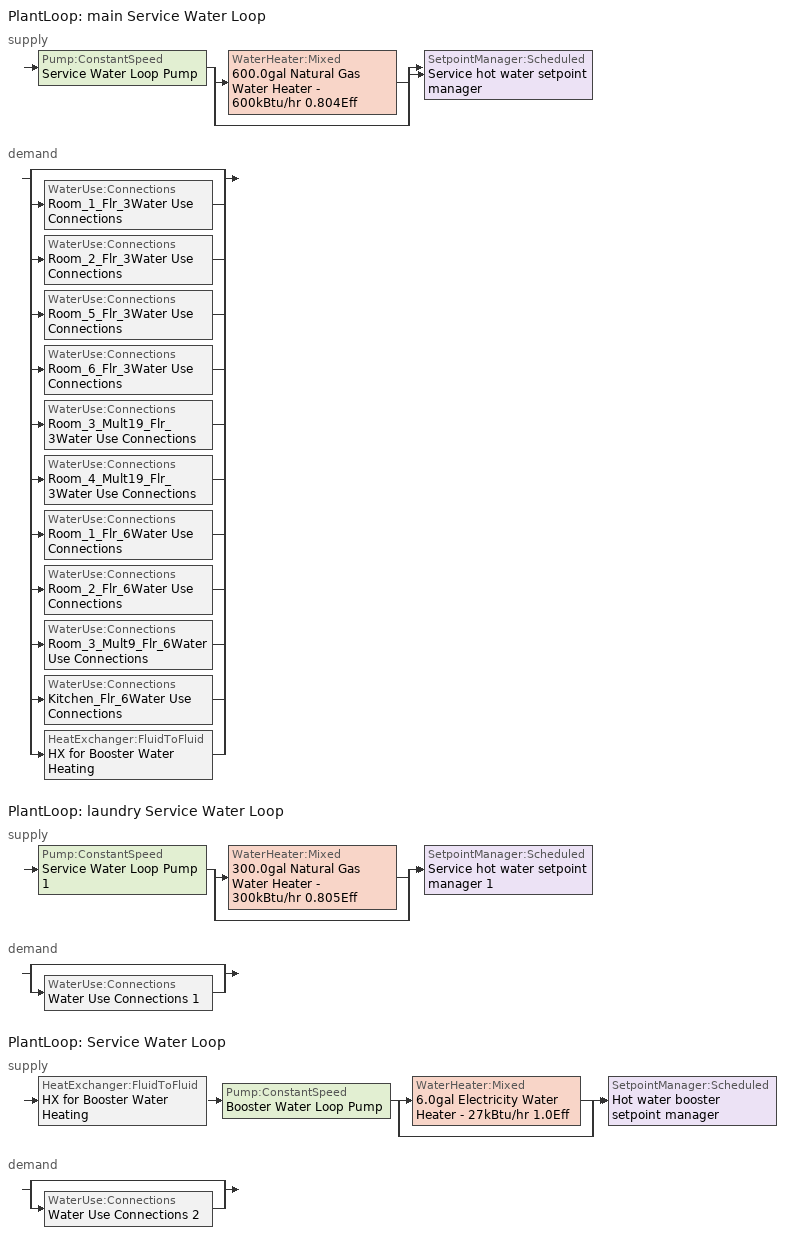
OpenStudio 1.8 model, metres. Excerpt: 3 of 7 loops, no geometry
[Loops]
PlantLoop 'main Service Water Loop'
 supply: Pump:ConstantSpeed 'Service Water Loop Pump' > split
  | WaterHeater:Mixed '600.0gal Natural Gas Water Heater - 600kBtu/hr 0.804Eff'
  | bypass
  join > SetpointManager:Scheduled 'Service hot water setpoint manager'
 demand: split
  | bypass
  | WaterUse:Connections 'Room_1_Flr_3Water Use Connections'
  | WaterUse:Connections 'Room_2_Flr_3Water Use Connections'
  | WaterUse:Connections 'Room_5_Flr_3Water Use Connections'
  | WaterUse:Connections 'Room_6_Flr_3Water Use Connections'
  | WaterUse:Connections 'Room_3_Mult19_Flr_3Water Use Connections'
  | WaterUse:Connections 'Room_4_Mult19_Flr_3Water Use Connections'
  | WaterUse:Connections 'Room_1_Flr_6Water Use Connections'
  | WaterUse:Connections 'Room_2_Flr_6Water Use Connections'
  | WaterUse:Connections 'Room_3_Mult9_Flr_6Water Use Connections'
  | WaterUse:Connections 'Kitchen_Flr_6Water Use Connections'
  | HeatExchanger:FluidToFluid 'HX for Booster Water Heating'
PlantLoop 'laundry Service Water Loop'
 supply: Pump:ConstantSpeed 'Service Water Loop Pump 1' > split
  | WaterHeater:Mixed '300.0gal Natural Gas Water Heater - 300kBtu/hr 0.805Eff'
  | bypass
  join > SetpointManager:Scheduled 'Service hot water setpoint manager 1'
 demand: split
  | bypass
  | WaterUse:Connections 'Water Use Connections 1'
PlantLoop 'Service Water Loop'
 supply: HeatExchanger:FluidToFluid 'HX for Booster Water Heating' > Pump:ConstantSpeed 'Booster Water Loop Pump' > split
  | WaterHeater:Mixed '6.0gal Electricity Water Heater - 27kBtu/hr 1.0Eff'
  | bypass
  join > SetpointManager:Scheduled 'Hot water booster setpoint manager'
 demand: split
  | bypass
  | WaterUse:Connections 'Water Use Connections 2'
[Sizing:Zone] Zone Cooling Design Supply Air Temperature {C}=12.8; Zone Heating Design Supply Air Temperature {C}=40; Zone Cooling Design Supply Air Humidity Ratio {kg-H2O/kg-air}=0.0085; Zone Heating Design Supply Air Humidity Ratio {kg-H2O/kg-air}=0.008; Cooling Design Air Flow Method=DesignDayWithLimit; Heating Design Air Flow Method=DesignDay
Basement ZN; Kitchen_Flr_6 ZN
[PlantLoop] Plant Loop Volume {m3}=Autocalculate
Name | Maximum Loop Temperature {C} | Minimum Loop Temperature {C}
main Service Water Loop; laundry Service Water Loop | 60 | 10
Service Water Loop
[Sizing:Plant] Loop Type=Heating; Loop Design Temperature Difference {deltaC}=5; Sizing Option=NonCoincident; Zone Timesteps in Averaging Window=1; Coincident Sizing Factor Mode=None
Name | Design Loop Exit Temperature {C}
main Service Water Loop; laundry Service Water Loop | 60
Service Water Loop | 82.2222
[SetpointManager:Scheduled] Control Variable=Temperature
Name | Schedule
Service hot water setpoint manager | Service Water Loop Temp - 140.0F
Service hot water setpoint manager 1 | Service Water Loop Temp - 140.0F 1
Hot water booster setpoint manager | Service Water Booster Temp - 180.0F
[Pump:ConstantSpeed] Rated Flow Rate {m3/s}=autosize; Rated Power Consumption {W}=autosize; Fraction of Motor Inefficiencies to Fluid Stream=0; Pump Control Type=Intermittent
Name | Rated Pump Head {Pa} | Motor Efficiency
Service Water Loop Pump | 29891 | 0.3
Service Water Loop Pump 1 | 0.001 | 1
Booster Water Loop Pump | 0 | 1
[WaterHeater:Mixed] Deadband Temperature Difference {deltaC}=2; Maximum Temperature Limit {C}=82.2222; Heater Control Type=Cycle; Off Cycle Parasitic Heat Fraction to Tank=0.8; On Cycle Parasitic Heat Fraction to Tank=0; Ambient Temperature Indicator=ThermalZone; Use Side Effectiveness=1; Source Side Effectiveness=1; Use Side Design Flow Rate {m3/s}=autosize; Source Side Design Flow Rate {m3/s}=autosize; Indirect Water Heating Recovery Time {hr}=1.5
Name | Tank Volume {m3} | Setpoint Temperature Schedule | Heater Maximum Capacity {W} | Heater Fuel Type | Heater Thermal Efficiency | Off Cycle Parasitic Fuel Consumption Rate {W} | Off Cycle Parasitic Fuel Type | On Cycle Parasitic Fuel Consumption Rate {W} | On Cycle Parasitic Fuel Type | Ambient Temperature Schedule | Ambient Temperature Thermal Zone | Off Cycle Loss Coefficient to Ambient Temperature {W/K} | On Cycle Loss Coefficient to Ambient Temperature {W/K}
600.0gal Natural Gas Water Heater - 600kBtu/hr 0.804Eff | 2.27125 | Service Water Loop Temp - 140.0F | 175843 | NaturalGas | 0.803674 | 2301 | NaturalGas | 2301 | NaturalGas | Schedule Ruleset 1 | Basement ZN | 16.6129 | 16.6129
300.0gal Natural Gas Water Heater - 300kBtu/hr 0.805Eff | 1.13562 | Service Water Loop Temp - 140.0F 1 | 87921.3 | NaturalGas | 0.804865 | 0 | NaturalGas | 0 | NaturalGas | Schedule Ruleset 33 | Basement ZN | 10.9979 | 10.9979
6.0gal Electricity Water Heater - 27kBtu/hr 1.0Eff | 0.0227125 | Service Water Booster Temp - 180.0F | 7999.96 | Electricity | 1 | 0 | Electricity | 0 | Electricity | Schedule Ruleset 36 | Kitchen_Flr_6 ZN | 0.796809 | 0.796809
[WaterUse:Connections]
Name | Water Use Equipment Name 1
Room_1_Flr_3Water Use Connections | Room_1_Flr_3 Service Water Use 0.08gal/min
Room_2_Flr_3Water Use Connections | Room_2_Flr_3 Service Water Use 0.08gal/min
Room_5_Flr_3Water Use Connections | Room_5_Flr_3 Service Water Use 0.08gal/min
Room_6_Flr_3Water Use Connections | Room_6_Flr_3 Service Water Use 0.08gal/min
Room_3_Mult19_Flr_3Water Use Connections | Room_3_Mult19_Flr_3 Service Water Use 1.58gal/min
Room_4_Mult19_Flr_3Water Use Connections | Room_4_Mult19_Flr_3 Service Water Use 1.58gal/min
Room_1_Flr_6Water Use Connections | Room_1_Flr_6 Service Water Use 0.02gal/min
Room_2_Flr_6Water Use Connections | Room_2_Flr_6 Service Water Use 0.02gal/min
Room_3_Mult9_Flr_6Water Use Connections | Room_3_Mult9_Flr_6 Service Water Use 0.19gal/min
Kitchen_Flr_6Water Use Connections | Kitchen_Flr_6 Service Water Use 2.22gal/min
Water Use Connections 1 | Laundry Service Water Use 30.6gal/min
Water Use Connections 2 | Booster Water Fixture - 1.33 gal/min at 180.0F
[WaterUse:Equipment:Definition]
Name | Peak Flow Rate {m3/s} | Target Temperature Schedule | Sensible Fraction Schedule
Room_1_Flr_3 Service Water Use Def 0.08gal/min | 5.25752e-06 | Schedule Ruleset 3 | Schedule Ruleset 5
Room_2_Flr_3 Service Water Use Def 0.08gal/min | 5.25752e-06 | Schedule Ruleset 6 | Schedule Ruleset 8
Room_5_Flr_3 Service Water Use Def 0.08gal/min | 5.25752e-06 | Schedule Ruleset 9 | Schedule Ruleset 11
Room_6_Flr_3 Service Water Use Def 0.08gal/min | 5.25752e-06 | Schedule Ruleset 12 | Schedule Ruleset 14
Room_3_Mult19_Flr_3 Service Water Use Def 1.58gal/min | 9.98928e-05 | Schedule Ruleset 15 | Schedule Ruleset 17
Room_4_Mult19_Flr_3 Service Water Use Def 1.58gal/min | 9.98928e-05 | Schedule Ruleset 18 | Schedule Ruleset 20
Room_1_Flr_6 Service Water Use Def 0.02gal/min | 1.31438e-06 | Schedule Ruleset 21 | Schedule Ruleset 23
Room_2_Flr_6 Service Water Use Def 0.02gal/min | 1.31438e-06 | Schedule Ruleset 24 | Schedule Ruleset 26
Room_3_Mult9_Flr_6 Service Water Use Def 0.19gal/min | 1.18294e-05 | Schedule Ruleset 27 | Schedule Ruleset 29
Kitchen_Flr_6 Service Water Use Def 2.22gal/min | 0.00014006 | Schedule Ruleset 30 | Schedule Ruleset 32
Laundry Service Water Use Def 30.6gal/min | 0.00193026 | Schedule Ruleset 35
Water Fixture Def - 1.33 gal/min | 8.391e-05 | Schedule Ruleset 38
[WaterUse:Equipment]
Name | Water Use Equipment Definition | Flow Rate Fraction Schedule
Room_1_Flr_3 Service Water Use 0.08gal/min | Room_1_Flr_3 Service Water Use Def 0.08gal/min | HotelLarge GuestRoom_SWH_Sch
Room_2_Flr_3 Service Water Use 0.08gal/min | Room_2_Flr_3 Service Water Use Def 0.08gal/min | HotelLarge GuestRoom_SWH_Sch
Room_5_Flr_3 Service Water Use 0.08gal/min | Room_5_Flr_3 Service Water Use Def 0.08gal/min | HotelLarge GuestRoom_SWH_Sch
Room_6_Flr_3 Service Water Use 0.08gal/min | Room_6_Flr_3 Service Water Use Def 0.08gal/min | HotelLarge GuestRoom_SWH_Sch
Room_3_Mult19_Flr_3 Service Water Use 1.58gal/min | Room_3_Mult19_Flr_3 Service Water Use Def 1.58gal/min | HotelLarge GuestRoom_SWH_Sch
Room_4_Mult19_Flr_3 Service Water Use 1.58gal/min | Room_4_Mult19_Flr_3 Service Water Use Def 1.58gal/min | HotelLarge GuestRoom_SWH_Sch
Room_1_Flr_6 Service Water Use 0.02gal/min | Room_1_Flr_6 Service Water Use Def 0.02gal/min | HotelLarge GuestRoom_SWH_Sch
Room_2_Flr_6 Service Water Use 0.02gal/min | Room_2_Flr_6 Service Water Use Def 0.02gal/min | HotelLarge GuestRoom_SWH_Sch
Room_3_Mult9_Flr_6 Service Water Use 0.19gal/min | Room_3_Mult9_Flr_6 Service Water Use Def 0.19gal/min | HotelLarge GuestRoom_SWH_Sch
Kitchen_Flr_6 Service Water Use 2.22gal/min | Kitchen_Flr_6 Service Water Use Def 2.22gal/min | HotelLarge BLDG_SWH_SCH
Laundry Service Water Use 30.6gal/min | Laundry Service Water Use Def 30.6gal/min | HotelLarge LAUNDRY_SWH_SCH
Booster Water Fixture - 1.33 gal/min at 180.0F | Water Fixture Def - 1.33 gal/min | HotelLarge BLDG_SWH_SCH
[HeatExchanger:FluidToFluid]
HX for Booster Water Heating: Loop Demand Side Design Flow Rate {m3/s}=autosize; Loop Supply Side Design Flow Rate {m3/s}=autosize; Heat Exchange Model Type=Ideal; Heat Exchanger U-Factor Times Area Value {W/K}=autosize; Control Type=UncontrolledOn; Minimum Temperature Difference to Activate Heat Exchanger {deltaC}=0.01; Heat Transfer Metering End Use Type=LoopToLoop; Component Override Cooling Control Temperature Mode=Loop; Sizing Factor=1; Operation Minimum Temperature Limit {C}=0; Operation Maximum Temperature Limit {C}=100
[Schedule:Ruleset]
Service Water Loop Temp - 140.0F: Default Day Schedule=Service Water Loop Temp - 140.0F Default
Schedule Ruleset 1: Default Day Schedule=Schedule Day 47
Schedule Ruleset 3: Default Day Schedule=Schedule Day 49
Schedule Ruleset 5: Default Day Schedule=Schedule Day 51
HotelLarge GuestRoom_SWH_Sch: Default Day Schedule=HotelLarge GuestRoom_SWH_Sch Default; Summer Design Day Schedule=HotelLarge GuestRoom_SWH_Sch Summer Design Day; Winter Design Day Schedule=HotelLarge GuestRoom_SWH_Sch Winter Design Day
Schedule Ruleset 6: Default Day Schedule=Schedule Day 54
Schedule Ruleset 8: Default Day Schedule=Schedule Day 56
Schedule Ruleset 9: Default Day Schedule=Schedule Day 57
Schedule Ruleset 11: Default Day Schedule=Schedule Day 59
Schedule Ruleset 12: Default Day Schedule=Schedule Day 60
Schedule Ruleset 14: Default Day Schedule=Schedule Day 62
Schedule Ruleset 15: Default Day Schedule=Schedule Day 63
Schedule Ruleset 17: Default Day Schedule=Schedule Day 65
Schedule Ruleset 18: Default Day Schedule=Schedule Day 66
Schedule Ruleset 20: Default Day Schedule=Schedule Day 68
Schedule Ruleset 21: Default Day Schedule=Schedule Day 69
Schedule Ruleset 23: Default Day Schedule=Schedule Day 71
Schedule Ruleset 24: Default Day Schedule=Schedule Day 72
Schedule Ruleset 26: Default Day Schedule=Schedule Day 74
Schedule Ruleset 27: Default Day Schedule=Schedule Day 75
Schedule Ruleset 29: Default Day Schedule=Schedule Day 77
Schedule Ruleset 30: Default Day Schedule=Schedule Day 78
Schedule Ruleset 32: Default Day Schedule=Schedule Day 80
HotelLarge BLDG_SWH_SCH: Default Day Schedule=HotelLarge BLDG_SWH_SCH Default; Summer Design Day Schedule=HotelLarge BLDG_SWH_SCH Summer Design Day; Winter Design Day Schedule=HotelLarge BLDG_SWH_SCH Winter Design Day
Service Water Loop Temp - 140.0F 1: Default Day Schedule=Service Water Loop Temp - 140.0F Default 1
Schedule Ruleset 33: Default Day Schedule=Schedule Day 83
Schedule Ruleset 35: Default Day Schedule=Schedule Day 85
HotelLarge LAUNDRY_SWH_SCH: Default Day Schedule=HotelLarge LAUNDRY_SWH_SCH Default; Summer Design Day Schedule=HotelLarge LAUNDRY_SWH_SCH Summer Design Day; Winter Design Day Schedule=HotelLarge LAUNDRY_SWH_SCH Winter Design Day
Service Water Booster Temp - 180.0F: Default Day Schedule=Service Water Booster Temp - 180.0F Default
Schedule Ruleset 36: Default Day Schedule=Schedule Day 88
Schedule Ruleset 38: Default Day Schedule=Schedule Day 90
[Schedule:Day]
Service Water Loop Temp - 140.0F Default; Schedule Day 49; Schedule Day 54; Schedule Day 57; Schedule Day 60; Schedule Day 63; Schedule Day 66; Schedule Day 69; Schedule Day 72; Schedule Day 75; Schedule Day 78; Service Water Loop Temp - 140.0F Default 1; Schedule Day 85: 24, 0, 60
Schedule Day 47; Schedule Day 83; Schedule Day 88: 24, 0, 22
Schedule Day 51; Schedule Day 56; Schedule Day 59; Schedule Day 62; Schedule Day 65; Schedule Day 68; Schedule Day 71; Schedule Day 74; Schedule Day 77; Schedule Day 80: 24, 0, 0.05
HotelLarge GuestRoom_SWH_Sch Default; HotelLarge GuestRoom_SWH_Sch Winter Design Day; HotelLarge GuestRoom_SWH_Sch Summer Design Day: 1, 0, 0.2, 4, 0, 0.15, 5, 0, 0.2, 6, 0, 0.25, 7, 0, 0.35, 8, 0, 0.6, 9, 0, 0.8, 10, 0, 0.55, 11, 0, 0.4, 12, 0, 0.3, 17, 0, 0.2, 18, 0, 0.25, 19, 0, 0.3, 22, 0, 0.4, 23, 0, 0.6, 24, 0, 0.35
HotelLarge GuestRoom_SWH_Sch Summer Design Day 1: 1, 0, 0.2, 4, 0, 0.15, 5, 0, 0.2, 6, 0, 0.35, 7, 0, 0.6, 8, 0, 0.8, 9, 0, 0.55, 10, 0, 0.4, 11, 0, 0.3, 17, 0, 0.2, 18, 0, 0.3, 19, 0, 0.55, 21, 0, 0.4, 22, 0, 0.6, 23, 0, 0.45, 24, 0, 0.25
HotelLarge BLDG_SWH_SCH Default: 1, 0, 0.25, 5, 0, 0.2, 6, 0, 0.3, 9, 0, 0.5, 10, 0, 0.55, 12, 0, 0.5, 14, 0, 0.4, 17, 0, 0.3, 18, 0, 0.4, 20, 0, 0.5, 21, 0, 0.4, 22, 0, 0.5, 23, 0, 0.4, 24, 0, 0.2
HotelLarge BLDG_SWH_SCH Summer Design Day; HotelLarge BLDG_SWH_SCH Summer Design Day 1: 1, 0, 0.2, 4, 0, 0.15, 5, 0, 0.2, 6, 0, 0.25, 7, 0, 0.5, 8, 0, 0.6, 9, 0, 0.55, 10, 0, 0.45, 11, 0, 0.4, 12, 0, 0.45, 13, 0, 0.4, 14, 0, 0.35, 17, 0, 0.3, 18, 0, 0.4, 19, 0, 0.55, 20, 0, 0.6, 21, 0, 0.5, 22, 0, 0.55, 23, 0, 0.45, 24, 0, 0.25
HotelLarge BLDG_SWH_SCH Winter Design Day; HotelLarge BLDG_SWH_SCH Summer Design Day 2: 1, 0, 0.2, 4, 0, 0.15, 5, 0, 0.2, 6, 0, 0.25, 7, 0, 0.4, 10, 0, 0.5, 11, 0, 0.45, 13, 0, 0.5, 14, 0, 0.45, 16, 0, 0.4, 17, 0, 0.35, 18, 0, 0.4, 20, 0, 0.55, 21, 0, 0.5, 22, 0, 0.55, 23, 0, 0.4, 24, 0, 0.3
HotelLarge LAUNDRY_SWH_SCH Default; HotelLarge LAUNDRY_SWH_SCH Winter Design Day; HotelLarge LAUNDRY_SWH_SCH Summer Design Day: 17, 0, 0, 24, 0, 1
Service Water Booster Temp - 180.0F Default; Schedule Day 90: 24, 0, 82.2222
[Schedule:Rule] Date Specification Type=DateRange; Start Month=1; Start Day=1; End Month=12; End Day=31
Name | Schedule Ruleset | Rule Order | Day Schedule | Apply Monday | Apply Tuesday | Apply Wednesday | Apply Thursday | Apply Friday | Apply Saturday
Schedule Rule 22 | HotelLarge GuestRoom_SWH_Sch | 0 | HotelLarge GuestRoom_SWH_Sch Summer Design Day 1 | Yes | Yes | Yes | Yes | Yes
Schedule Rule 23 | HotelLarge BLDG_SWH_SCH | 1 | HotelLarge BLDG_SWH_SCH Summer Design Day 1 | Yes | Yes | Yes | Yes | Yes
Schedule Rule 24 | HotelLarge BLDG_SWH_SCH | 0 | HotelLarge BLDG_SWH_SCH Summer Design Day 2 |  |  |  |  |  | Yes
